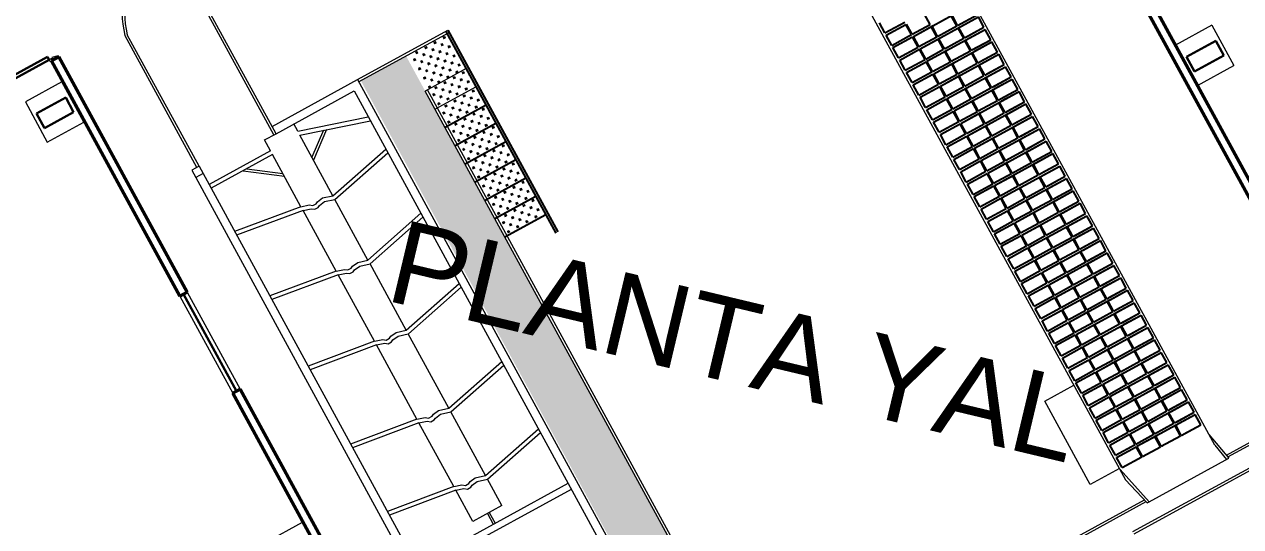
# Model space of a CAD drawing. Header units: inches. Extents: x 725.5 to 800.4, y -655.3 to -591.9.
# Drawn here: x 775.518 to 778.401, y -618.927 to -617.737 of the extents above; entities that cross this region are included whole.
import ezdxf

# ---------------------------------------------------------------- set-up
doc = ezdxf.new("R2010")
doc.units = ezdxf.units.IN
doc.header["$MEASUREMENT"] = 0
doc.linetypes.add('CONTINUA', pattern=[0])
doc.layers.add('0.13', color=109, linetype='Continuous', lineweight=13)
doc.layers.add('ACHUTECH', color=24, linetype='Continuous', lineweight=18)
for name, color, linetype in [('023_MUROS_2', 7, 'Continuous'), ('A_TEXTOLOCAL', 3, 'Continuous'), ('BARRERA', 7, 'Continuous')]:
    doc.layers.add(name, color=color, linetype=linetype)
doc.styles.get("Standard").update_dxf_attribs({"font": 'isocp2.shx'})
pattern_1 = [(28.6407247, (96.386828, -998.459197), (0.0049073852, 0.01671772624), [0.00616, -0.01848]), (118.6407247, (96.391007, -998.460424), (-0.01671772624, 0.0049073852), [0.00616, -0.01848])]

msp = doc.modelspace()

# ---------------------------------------------------------------- hatches: boundary and pattern name
h = msp.add_hatch()
h.set_pattern_fill('CROSS', scale=0.04928, angle=28.6407)
h.set_pattern_definition([(28.6407247, (96.341476, -998.376156), (0.0049073852, 0.01671772624), [0.00616, -0.01848]), (118.6407247, (96.345655, -998.377383), (-0.01671772624, 0.0049073852), [0.00616, -0.01848])])
h.paths.add_polyline_path([(776.4278, -617.8093), (776.4731, -617.8923), (776.5648, -617.8422), (776.5195, -617.7592)])
h = msp.add_hatch()
h.set_pattern_fill('CROSS', scale=0.04928, angle=28.6407)
h.set_pattern_definition([(28.6407247, (96.229025, -998.43757), (0.0049073852, 0.01671772624), [0.00616, -0.01848]), (118.6407247, (96.233205, -998.438797), (-0.01671772624, 0.0049073852), [0.00616, -0.01848])])
h.paths.add_polyline_path([(776.3153, -617.8707), (778.3894, -621.6807), (778.5019, -621.6193), (776.4225, -617.8122)])
h = msp.add_hatch()
h.set_pattern_fill('CROSS', scale=0.04928, angle=28.6407)
h.set_pattern_definition(pattern_1)
h.paths.add_polyline_path([(776.4731, -617.8923), (776.4968, -617.9356), (776.5884, -617.8855), (776.5648, -617.8422)])
h = msp.add_hatch()
h.set_pattern_fill('CROSS', scale=0.04928, angle=28.6407)
h.set_pattern_definition(pattern_1)
h.paths.add_polyline_path([(776.6121, -617.9287), (776.5884, -617.8855), (776.4968, -617.9356), (776.5204, -617.9788)])
h = msp.add_hatch()
h.set_pattern_fill('CROSS', scale=0.04928, angle=28.6407)
h.set_pattern_definition(pattern_1)
h.paths.add_polyline_path([(776.6357, -617.972), (776.6121, -617.9287), (776.5204, -617.9788), (776.544, -618.0221)])
h = msp.add_hatch()
h.set_pattern_fill('CROSS', scale=0.04928, angle=28.6407)
h.set_pattern_definition(pattern_1)
h.paths.add_polyline_path([(776.6593, -618.0152), (776.6357, -617.972), (776.544, -618.0221), (776.5676, -618.0653)])
h = msp.add_hatch()
h.set_pattern_fill('CROSS', scale=0.04928, angle=28.6407)
h.set_pattern_definition(pattern_1)
h.paths.add_polyline_path([(776.5676, -618.0653), (776.5912, -618.1086), (776.6829, -618.0585), (776.6593, -618.0152)])
h = msp.add_hatch()
h.set_pattern_fill('CROSS', scale=0.04928, angle=28.6407)
h.set_pattern_definition(pattern_1)
h.paths.add_polyline_path([(776.5912, -618.1086), (776.6149, -618.1518), (776.7066, -618.1017), (776.6829, -618.0585)])
h = msp.add_hatch()
h.set_pattern_fill('CROSS', scale=0.04928, angle=28.6407)
h.set_pattern_definition(pattern_1)
h.paths.add_polyline_path([(776.7302, -618.145), (776.7066, -618.1017), (776.6149, -618.1518), (776.6385, -618.1951)])
h = msp.add_hatch()
h.set_pattern_fill('CROSS', scale=0.04928, angle=28.6407)
h.set_pattern_definition(pattern_1)
h.paths.add_polyline_path([(776.7302, -618.145), (776.6385, -618.1951), (776.6621, -618.2383), (776.7538, -618.1882)])

# ---------------------------------------------------------------- linework, layer by layer
at = {"color": 7}
for p, q in [((777.6249, -617.7659), (777.7629, -617.6905)), ((777.6646, -617.7375), (777.6515, -617.7135)), ((777.7281, -617.741), (777.7149, -617.7168)), ((777.7298, -617.74), (777.7166, -617.7158)), ((777.7298, -617.74), (777.7761, -617.7147)), ((777.5576, -617.7577), (777.5443, -617.7335)), ((777.5576, -617.7577), (777.6043, -617.7322)), ((777.5604, -617.7629), (777.6071, -617.7374)), ((777.6203, -617.7616), (777.6071, -617.7374)), ((777.6221, -617.7607), (777.6088, -617.7365)), ((777.6221, -617.7607), (777.6646, -617.7375)), ((777.6249, -617.7659), (777.6716, -617.7404)), ((777.641, -617.7953), (777.779, -617.7199)), ((777.6806, -617.7669), (777.6674, -617.7427)), ((777.6824, -617.7659), (777.6691, -617.7417)), ((777.6824, -617.7659), (777.7281, -617.741)), ((777.7442, -617.7704), (777.7312, -617.7467)), ((777.7459, -617.7694), (777.7329, -617.7457)), ((777.7378, -617.7424), (777.779, -617.7199)), ((777.7459, -617.7694), (777.7922, -617.7441)), ((777.7511, -617.7666), (777.7922, -617.7441)), ((777.7922, -617.7441), (777.779, -617.7199)), ((776.5166, -617.754), (776.7774, -618.2315)), ((776.5218, -617.7512), (776.57, -617.8394)), ((777.5736, -617.7872), (777.5604, -617.7629)), ((777.5736, -617.7872), (777.6203, -617.7616)), ((777.5765, -617.7923), (777.6232, -617.7668)), ((777.6364, -617.7911), (777.6232, -617.7668)), ((777.6381, -617.7901), (777.6249, -617.7659)), ((777.6381, -617.7901), (777.6806, -617.7669)), ((777.641, -617.7953), (777.6877, -617.7698)), ((777.657, -617.8247), (777.795, -617.7493)), ((777.6824, -617.7659), (777.6848, -617.7646)), ((777.6967, -617.7963), (777.6836, -617.7723)), ((777.6984, -617.7953), (777.6853, -617.7713)), ((777.6984, -617.7953), (777.7442, -617.7704)), ((777.7602, -617.7998), (777.747, -617.7756)), ((777.7619, -617.7988), (777.7487, -617.7746)), ((777.7539, -617.7718), (777.795, -617.7493)), ((777.7619, -617.7988), (777.8083, -617.7736)), ((777.7671, -617.796), (777.8083, -617.7736)), ((777.8083, -617.7736), (777.795, -617.7493)), ((777.5897, -617.8166), (777.5765, -617.7923)), ((777.5897, -617.8166), (777.6364, -617.7911)), ((777.5925, -617.8218), (777.6392, -617.7962)), ((777.6525, -617.8205), (777.6392, -617.7962)), ((777.6542, -617.8195), (777.641, -617.7953)), ((777.6542, -617.8195), (777.6967, -617.7963)), ((777.657, -617.8247), (777.7037, -617.7992)), ((777.6731, -617.8541), (777.8111, -617.7787)), ((777.6984, -617.7953), (777.7009, -617.794)), ((777.7128, -617.8257), (777.6995, -617.8015)), ((777.7145, -617.8248), (777.7013, -617.8005)), ((777.7145, -617.8248), (777.7602, -617.7998)), ((777.778, -617.8283), (777.765, -617.8045)), ((777.77, -617.8012), (777.8111, -617.7787)), ((777.778, -617.8283), (777.8243, -617.803)), ((777.7832, -617.8254), (777.8243, -617.803)), ((777.8243, -617.803), (777.8111, -617.7787)), ((777.6057, -617.846), (777.5925, -617.8218)), ((777.6057, -617.846), (777.6525, -617.8205)), ((777.6086, -617.8512), (777.6553, -617.8257)), ((777.6685, -617.8499), (777.6553, -617.8257)), ((777.6702, -617.8489), (777.657, -617.8247)), ((777.6702, -617.8489), (777.7128, -617.8257)), ((777.6731, -617.8541), (777.7198, -617.8286)), ((777.6891, -617.8835), (777.8272, -617.8082)), ((777.7145, -617.8248), (777.717, -617.8234)), ((777.7288, -617.8551), (777.7157, -617.8311)), ((777.7306, -617.8542), (777.7175, -617.8302)), ((777.7306, -617.8542), (777.7763, -617.8292)), ((777.7763, -617.8292), (777.7633, -617.8055)), ((777.7941, -617.8577), (777.7808, -617.8334)), ((777.786, -617.8306), (777.8272, -617.8082)), ((777.7941, -617.8577), (777.8404, -617.8324)), ((777.7993, -617.8548), (777.8404, -617.8324)), ((777.8404, -617.8324), (777.8272, -617.8082)), ((776.57, -617.8394), (776.7826, -618.2287)), ((777.6218, -617.8754), (777.6086, -617.8512)), ((777.6218, -617.8754), (777.6685, -617.8499)), ((777.6246, -617.8806), (777.6714, -617.8551)), ((777.6846, -617.8793), (777.6714, -617.8551)), ((777.6863, -617.8783), (777.6731, -617.8541)), ((777.6863, -617.8783), (777.7288, -617.8551)), ((777.6891, -617.8835), (777.7359, -617.858)), ((777.7052, -617.9129), (777.8432, -617.8376)), ((777.7306, -617.8542), (777.733, -617.8528)), ((777.7449, -617.8845), (777.7317, -617.8603)), ((777.7466, -617.8836), (777.7334, -617.8594)), ((777.7466, -617.8836), (777.7923, -617.8586)), ((777.7923, -617.8586), (777.7791, -617.8344)), ((777.8021, -617.86), (777.8432, -617.8376)), ((777.8101, -617.8871), (777.8564, -617.8618)), ((777.8153, -617.8842), (777.8564, -617.8618)), ((777.8564, -617.8618), (777.8432, -617.8376)), ((777.6379, -617.9048), (777.6246, -617.8806)), ((777.6379, -617.9048), (777.6846, -617.8793)), ((777.6407, -617.91), (777.6874, -617.8845)), ((777.7006, -617.9087), (777.6874, -617.8845)), ((777.7024, -617.9077), (777.6891, -617.8835)), ((777.7024, -617.9077), (777.7449, -617.8845)), ((777.7052, -617.9129), (777.7519, -617.8874)), ((777.7213, -617.9423), (777.8593, -617.867)), ((777.7466, -617.8836), (777.7491, -617.8822)), ((777.761, -617.9139), (777.7478, -617.8899)), ((777.7627, -617.913), (777.7496, -617.889)), ((777.7627, -617.913), (777.8084, -617.888)), ((777.8084, -617.888), (777.7954, -617.8643)), ((777.8101, -617.8871), (777.7972, -617.8634)), ((777.8181, -617.8894), (777.8593, -617.867)), ((777.8262, -617.9165), (777.8725, -617.8912)), ((777.8314, -617.9137), (777.8725, -617.8912)), ((777.8725, -617.8912), (777.8593, -617.867)), ((777.6539, -617.9342), (777.6407, -617.91)), ((777.6539, -617.9342), (777.7006, -617.9087)), ((777.6568, -617.9394), (777.7035, -617.9139)), ((777.7167, -617.9381), (777.7035, -617.9139)), ((777.7184, -617.9372), (777.7052, -617.9129)), ((777.7184, -617.9372), (777.761, -617.9139)), ((777.7213, -617.9423), (777.768, -617.9168)), ((777.7373, -617.9718), (777.8753, -617.8964)), ((777.7627, -617.913), (777.7651, -617.9116)), ((777.777, -617.9433), (777.7638, -617.9191)), ((777.7787, -617.9424), (777.7655, -617.9182)), ((777.7787, -617.9424), (777.8245, -617.9174)), ((777.8245, -617.9174), (777.8112, -617.8932)), ((777.8262, -617.9165), (777.813, -617.8923)), ((777.8342, -617.9188), (777.8753, -617.8964)), ((777.8886, -617.9206), (777.8753, -617.8964)), ((776.6121, -617.9287), (776.5152, -617.9817)), ((777.67, -617.9636), (777.6568, -617.9394)), ((777.67, -617.9636), (777.7167, -617.9381)), ((777.6728, -617.9688), (777.7195, -617.9433)), ((777.7328, -617.9675), (777.7195, -617.9433)), ((777.7345, -617.9666), (777.7213, -617.9423)), ((777.7345, -617.9666), (777.777, -617.9433)), ((777.7373, -617.9718), (777.784, -617.9462)), ((777.7534, -618.0012), (777.8914, -617.9258)), ((777.7787, -617.9424), (777.7812, -617.9411)), ((777.7931, -617.9728), (777.78, -617.9488)), ((777.7948, -617.9718), (777.7817, -617.9478)), ((777.7948, -617.9718), (777.8405, -617.9468)), ((777.8405, -617.9468), (777.8276, -617.9231)), ((777.8423, -617.9459), (777.8293, -617.9222)), ((777.8423, -617.9459), (777.8886, -617.9206)), ((777.8474, -617.9431), (777.8886, -617.9206)), ((777.8503, -617.9483), (777.8914, -617.9258)), ((777.9046, -617.95), (777.8914, -617.9258)), ((776.6357, -617.972), (776.5388, -618.0249)), ((777.6861, -617.993), (777.6728, -617.9688)), ((777.6861, -617.993), (777.7328, -617.9675)), ((777.6889, -617.9982), (777.7356, -617.9727)), ((777.7488, -617.9969), (777.7356, -617.9727)), ((777.7506, -617.996), (777.7373, -617.9718)), ((777.7506, -617.996), (777.7931, -617.9728)), ((777.7534, -618.0012), (777.8001, -617.9757)), ((777.7695, -618.0306), (777.9075, -617.9552)), ((777.7948, -617.9718), (777.7973, -617.9705)), ((777.8109, -618.0012), (777.7976, -617.977)), ((777.8109, -618.0012), (777.8566, -617.9763)), ((777.8566, -617.9763), (777.8434, -617.952)), ((777.8583, -617.9753), (777.8451, -617.9511)), ((777.8583, -617.9753), (777.9046, -617.95)), ((777.8635, -617.9725), (777.9046, -617.95)), ((777.8663, -617.9777), (777.9075, -617.9552)), ((777.9207, -617.9794), (777.9075, -617.9552)), ((777.7021, -618.0224), (777.6889, -617.9982)), ((777.7021, -618.0224), (777.7488, -617.9969)), ((777.705, -618.0276), (777.7517, -618.0021)), ((777.7649, -618.0263), (777.7517, -618.0021)), ((777.7666, -618.0254), (777.7534, -618.0012)), ((777.7666, -618.0254), (777.8091, -618.0022)), ((777.7695, -618.0306), (777.8162, -618.0051)), ((777.7855, -618.06), (777.9235, -617.9846)), ((777.8091, -618.0022), (777.7959, -617.9779)), ((777.8109, -618.0012), (777.8133, -617.9999)), ((777.8269, -618.0306), (777.8726, -618.0057)), ((777.8726, -618.0057), (777.8597, -617.9819)), ((777.8744, -618.0047), (777.8614, -617.981)), ((777.8744, -618.0047), (777.9207, -617.9794)), ((777.8796, -618.0019), (777.9207, -617.9794)), ((777.8824, -618.0071), (777.9235, -617.9846)), ((777.9368, -618.0088), (777.9235, -617.9846)), ((776.6593, -618.0152), (776.5624, -618.0682)), ((777.7182, -618.0518), (777.705, -618.0276)), ((777.7182, -618.0518), (777.7649, -618.0263)), ((777.721, -618.057), (777.7677, -618.0315)), ((777.781, -618.0557), (777.7677, -618.0315)), ((777.7827, -618.0548), (777.7695, -618.0306)), ((777.7827, -618.0548), (777.8252, -618.0316)), ((777.7855, -618.06), (777.8322, -618.0345)), ((777.8016, -618.0894), (777.9396, -618.014)), ((777.8252, -618.0316), (777.8121, -618.0076)), ((777.8269, -618.0306), (777.8138, -618.0066)), ((777.8269, -618.0306), (777.8294, -618.0293)), ((777.843, -618.06), (777.8887, -618.0351)), ((777.8887, -618.0351), (777.8755, -618.0109)), ((777.8904, -618.0341), (777.8772, -618.0099)), ((777.8904, -618.0341), (777.9368, -618.0088)), ((777.8956, -618.0313), (777.9368, -618.0088)), ((777.8985, -618.0365), (777.9396, -618.014)), ((777.9528, -618.0382), (777.9396, -618.014)), ((776.6829, -618.0585), (776.586, -618.1114)), ((777.7342, -618.0813), (777.721, -618.057)), ((777.7342, -618.0813), (777.781, -618.0557)), ((777.7371, -618.0864), (777.7838, -618.0609)), ((777.797, -618.0852), (777.7838, -618.0609)), ((777.7987, -618.0842), (777.7855, -618.06)), ((777.7987, -618.0842), (777.8413, -618.061)), ((777.8016, -618.0894), (777.8483, -618.0639)), ((777.8176, -618.1188), (777.9557, -618.0434)), ((777.8413, -618.061), (777.828, -618.0368)), ((777.843, -618.06), (777.8298, -618.0358)), ((777.843, -618.06), (777.8455, -618.0587)), ((777.9048, -618.0645), (777.8918, -618.0408)), ((777.9065, -618.0635), (777.8935, -618.0398)), ((777.9065, -618.0635), (777.9528, -618.0382)), ((777.9117, -618.0607), (777.9528, -618.0382)), ((777.9145, -618.0659), (777.9557, -618.0434)), ((777.9689, -618.0677), (777.9557, -618.0434)), ((777.7503, -618.1107), (777.7371, -618.0864)), ((777.7503, -618.1107), (777.797, -618.0852)), ((777.7531, -618.1159), (777.7998, -618.0903)), ((777.8131, -618.1146), (777.7998, -618.0903)), ((777.8148, -618.1136), (777.8016, -618.0894)), ((777.8148, -618.1136), (777.8573, -618.0904)), ((777.8337, -618.1482), (777.9717, -618.0728)), ((777.8573, -618.0904), (777.8442, -618.0664)), ((777.8591, -618.0895), (777.846, -618.0655)), ((777.8591, -618.0895), (777.9048, -618.0645)), ((777.8591, -618.0895), (777.8615, -618.0881)), ((777.9208, -618.0939), (777.9076, -618.0697)), ((777.9226, -618.093), (777.9093, -618.0687)), ((777.9226, -618.093), (777.9689, -618.0677)), ((777.9277, -618.0901), (777.9689, -618.0677)), ((777.9306, -618.0953), (777.9717, -618.0728)), ((777.9849, -618.0971), (777.9717, -618.0728)), ((776.7066, -618.1017), (776.6097, -618.1547)), ((777.7664, -618.1401), (777.7531, -618.1159)), ((777.7664, -618.1401), (777.8131, -618.1146)), ((777.7692, -618.1453), (777.8159, -618.1198)), ((777.8291, -618.144), (777.8159, -618.1198)), ((777.8176, -618.1188), (777.8643, -618.0933)), ((777.8309, -618.143), (777.8176, -618.1188)), ((777.8309, -618.143), (777.8734, -618.1198)), ((777.8498, -618.1776), (777.9878, -618.1023)), ((777.8734, -618.1198), (777.8602, -618.0956)), ((777.8751, -618.1189), (777.8619, -618.0946)), ((777.8751, -618.1189), (777.9208, -618.0939)), ((777.8751, -618.1189), (777.8776, -618.1175)), ((777.9369, -618.1233), (777.9239, -618.0996)), ((777.9386, -618.1224), (777.9257, -618.0986)), ((777.9386, -618.1224), (777.9849, -618.0971)), ((777.9438, -618.1195), (777.9849, -618.0971)), ((777.9466, -618.1247), (777.9878, -618.1023)), ((778.001, -618.1265), (777.9878, -618.1023)), ((776.7302, -618.145), (776.6333, -618.1979)), ((777.7824, -618.1695), (777.7692, -618.1453)), ((777.7824, -618.1695), (777.8291, -618.144)), ((777.7853, -618.1747), (777.832, -618.1492)), ((777.8452, -618.1734), (777.832, -618.1492)), ((777.8337, -618.1482), (777.8804, -618.1227)), ((777.8469, -618.1724), (777.8337, -618.1482)), ((777.8469, -618.1724), (777.8895, -618.1492)), ((777.8658, -618.207), (778.0038, -618.1317)), ((777.8895, -618.1492), (777.8763, -618.1252)), ((777.8912, -618.1483), (777.8781, -618.1243)), ((777.8912, -618.1483), (777.9369, -618.1233)), ((777.8912, -618.1483), (777.8936, -618.1469)), ((777.953, -618.1527), (777.9397, -618.1285)), ((777.9547, -618.1518), (777.9415, -618.1276)), ((777.9547, -618.1518), (778.001, -618.1265)), ((777.9599, -618.1489), (778.001, -618.1265)), ((777.9627, -618.1541), (778.0038, -618.1317)), ((778.0171, -618.1559), (778.0038, -618.1317)), ((777.7985, -618.1989), (777.7853, -618.1747)), ((777.7985, -618.1989), (777.8452, -618.1734)), ((777.8013, -618.2041), (777.848, -618.1786)), ((777.8613, -618.2028), (777.848, -618.1786)), ((777.8498, -618.1776), (777.8965, -618.1521)), ((777.863, -618.2019), (777.8498, -618.1776)), ((777.863, -618.2019), (777.9055, -618.1786)), ((777.8819, -618.2365), (778.0199, -618.1611)), ((777.9055, -618.1786), (777.8923, -618.1544)), ((777.9072, -618.1777), (777.894, -618.1535)), ((777.9072, -618.1777), (777.953, -618.1527)), ((777.9072, -618.1777), (777.9097, -618.1763)), ((777.969, -618.1821), (777.9561, -618.1584)), ((777.9708, -618.1812), (777.9578, -618.1575)), ((777.9708, -618.1812), (778.0171, -618.1559)), ((777.9759, -618.1784), (778.0171, -618.1559)), ((777.9788, -618.1835), (778.0199, -618.1611)), ((778.0331, -618.1853), (778.0199, -618.1611)), ((776.7538, -618.1882), (776.6569, -618.2412)), ((777.8146, -618.2283), (777.8013, -618.2041)), ((777.8146, -618.2283), (777.8613, -618.2028)), ((777.8174, -618.2335), (777.8641, -618.208)), ((777.8773, -618.2322), (777.8641, -618.208)), ((777.8658, -618.207), (777.9125, -618.1815)), ((777.8791, -618.2313), (777.8658, -618.207)), ((777.8791, -618.2313), (777.9216, -618.208)), ((777.898, -618.2659), (778.036, -618.1905)), ((777.9216, -618.208), (777.9085, -618.184)), ((777.9233, -618.2071), (777.9102, -618.1831)), ((777.9233, -618.2071), (777.969, -618.1821)), ((777.9233, -618.2071), (777.9258, -618.2058)), ((777.9851, -618.2115), (777.9719, -618.1873)), ((777.9868, -618.2106), (777.9736, -618.1864)), ((777.9868, -618.2106), (778.0331, -618.1853)), ((777.992, -618.2078), (778.0331, -618.1853)), ((777.9948, -618.213), (778.036, -618.1905)), ((778.0492, -618.2147), (778.036, -618.1905)), ((777.8306, -618.2577), (777.8174, -618.2335)), ((777.8306, -618.2577), (777.8773, -618.2322)), ((777.8819, -618.2365), (777.9286, -618.2109)), ((777.8951, -618.2607), (777.8819, -618.2365)), ((777.914, -618.2953), (778.052, -618.2199)), ((777.9376, -618.2374), (777.9244, -618.2132)), ((777.9394, -618.2365), (777.9261, -618.2123)), ((777.9394, -618.2365), (777.9851, -618.2115)), ((777.9394, -618.2365), (777.9418, -618.2352)), ((778.0011, -618.2409), (777.9882, -618.2172)), ((778.0029, -618.24), (777.9899, -618.2163)), ((778.0029, -618.24), (778.0492, -618.2147)), ((778.0081, -618.2372), (778.0492, -618.2147)), ((778.0109, -618.2424), (778.052, -618.2199)), ((778.0653, -618.2441), (778.052, -618.2199)), ((777.8334, -618.2629), (777.8802, -618.2374)), ((777.8467, -618.2871), (777.8334, -618.2629)), ((777.8467, -618.2871), (777.8934, -618.2616)), ((777.8934, -618.2616), (777.8802, -618.2374)), ((777.8951, -618.2607), (777.9376, -618.2374)), ((777.898, -618.2659), (777.9447, -618.2404)), ((777.9112, -618.2901), (777.898, -618.2659)), ((777.9301, -618.3247), (778.0681, -618.2493)), ((777.9537, -618.2669), (777.9406, -618.2429)), ((777.9554, -618.2659), (777.9423, -618.2419)), ((777.9554, -618.2659), (778.0011, -618.2409)), ((777.9554, -618.2659), (777.9579, -618.2646)), ((778.0172, -618.2704), (778.004, -618.2461)), ((778.0189, -618.2694), (778.0057, -618.2452)), ((778.0189, -618.2694), (778.0653, -618.2441)), ((778.0241, -618.2666), (778.0653, -618.2441)), ((778.027, -618.2718), (778.0681, -618.2493)), ((778.0813, -618.2735), (778.0681, -618.2493)), ((777.8495, -618.2923), (777.8962, -618.2668)), ((777.8627, -618.3165), (777.8495, -618.2923)), ((777.8627, -618.3165), (777.9094, -618.291)), ((777.9094, -618.291), (777.8962, -618.2668)), ((777.9112, -618.2901), (777.9537, -618.2669)), ((777.914, -618.2953), (777.9607, -618.2698)), ((777.9461, -618.3541), (778.0842, -618.2787)), ((777.9698, -618.2963), (777.9565, -618.272)), ((777.9715, -618.2953), (777.9583, -618.2711)), ((777.9715, -618.2953), (778.0172, -618.2704)), ((777.9715, -618.2953), (777.9739, -618.294)), ((778.0333, -618.2998), (778.0203, -618.276)), ((778.035, -618.2988), (778.022, -618.2751)), ((778.035, -618.2988), (778.0813, -618.2735)), ((778.0402, -618.296), (778.0813, -618.2735)), ((778.043, -618.3012), (778.0842, -618.2787)), ((778.0974, -618.3029), (778.0842, -618.2787)), ((777.8656, -618.3217), (777.9123, -618.2962)), ((777.8788, -618.3459), (777.8656, -618.3217)), ((777.8788, -618.3459), (777.9255, -618.3204)), ((777.9255, -618.3204), (777.9123, -618.2962)), ((777.9272, -618.3195), (777.914, -618.2953)), ((777.9272, -618.3195), (777.9698, -618.2963)), ((777.9301, -618.3247), (777.9768, -618.2992)), ((777.9622, -618.3835), (778.1002, -618.3081)), ((777.9858, -618.3257), (777.9727, -618.3017)), ((777.9876, -618.3247), (777.9744, -618.3007)), ((777.9876, -618.3247), (778.0333, -618.2998)), ((777.9876, -618.3247), (777.99, -618.3234)), ((778.0493, -618.3292), (778.0361, -618.305)), ((778.0511, -618.3282), (778.0378, -618.304)), ((778.0511, -618.3282), (778.0974, -618.3029)), ((778.0562, -618.3254), (778.0974, -618.3029)), ((778.0591, -618.3306), (778.1002, -618.3081)), ((778.1134, -618.3323), (778.1002, -618.3081)), ((777.8816, -618.3511), (777.9283, -618.3256)), ((777.8949, -618.3754), (777.8816, -618.3511)), ((777.8949, -618.3754), (777.9416, -618.3498)), ((777.9416, -618.3498), (777.9283, -618.3256)), ((777.9433, -618.3489), (777.9301, -618.3247)), ((777.9433, -618.3489), (777.9858, -618.3257)), ((777.9461, -618.3541), (777.9928, -618.3286)), ((777.9783, -618.4129), (778.1163, -618.3375)), ((778.0019, -618.3551), (777.9887, -618.3309)), ((778.0036, -618.3541), (777.9904, -618.3299)), ((778.0036, -618.3541), (778.0493, -618.3292)), ((778.0654, -618.3586), (778.0524, -618.3349)), ((778.0671, -618.3576), (778.0542, -618.3339)), ((778.0671, -618.3576), (778.1134, -618.3323)), ((778.0723, -618.3548), (778.1134, -618.3323)), ((778.0751, -618.36), (778.1163, -618.3375)), ((778.1295, -618.3618), (778.1163, -618.3375)), ((777.8977, -618.3805), (777.9444, -618.355)), ((777.9109, -618.4048), (777.8977, -618.3805)), ((777.9109, -618.4048), (777.9576, -618.3793)), ((777.9576, -618.3793), (777.9444, -618.355)), ((777.9594, -618.3783), (777.9461, -618.3541)), ((777.9594, -618.3783), (778.0019, -618.3551)), ((777.9622, -618.3835), (778.0089, -618.358)), ((777.9943, -618.4423), (778.1323, -618.3669)), ((778.0036, -618.3541), (778.0061, -618.3528)), ((778.018, -618.3845), (778.0048, -618.3605)), ((778.0197, -618.3836), (778.0066, -618.3596)), ((778.0197, -618.3836), (778.0654, -618.3586)), ((778.0815, -618.388), (778.0682, -618.3638)), ((778.0832, -618.3871), (778.07, -618.3628)), ((778.0832, -618.3871), (778.1295, -618.3618)), ((778.0884, -618.3842), (778.1295, -618.3618)), ((778.0912, -618.3894), (778.1323, -618.3669)), ((778.1456, -618.3912), (778.1323, -618.3669)), ((777.9138, -618.41), (777.9605, -618.3844)), ((777.927, -618.4342), (777.9138, -618.41)), ((777.927, -618.4342), (777.9737, -618.4087)), ((777.9737, -618.4087), (777.9605, -618.3844)), ((777.9754, -618.4077), (777.9622, -618.3835)), ((777.9754, -618.4077), (778.018, -618.3845)), ((777.9783, -618.4129), (778.025, -618.3874)), ((778.0104, -618.4717), (778.1484, -618.3964)), ((778.0197, -618.3836), (778.0221, -618.3822)), ((778.034, -618.4139), (778.0208, -618.3897)), ((778.0357, -618.413), (778.0225, -618.3887)), ((778.0357, -618.413), (778.0815, -618.388)), ((778.0975, -618.4174), (778.0846, -618.3937)), ((778.0992, -618.4165), (778.0863, -618.3927)), ((778.0992, -618.4165), (778.1456, -618.3912)), ((778.1044, -618.4136), (778.1456, -618.3912)), ((778.1073, -618.4188), (778.1484, -618.3964)), ((778.1616, -618.4206), (778.1484, -618.3964)), ((777.9298, -618.4394), (777.9765, -618.4139)), ((777.943, -618.4636), (777.9898, -618.4381)), ((777.9898, -618.4381), (777.9765, -618.4139)), ((777.9915, -618.4371), (777.9783, -618.4129)), ((777.9915, -618.4371), (778.034, -618.4139)), ((777.9943, -618.4423), (778.041, -618.4168)), ((778.0264, -618.5011), (778.1645, -618.4258)), ((778.0357, -618.413), (778.0382, -618.4116)), ((778.0501, -618.4433), (778.037, -618.4193)), ((778.0518, -618.4424), (778.0387, -618.4184)), ((778.0518, -618.4424), (778.0975, -618.4174)), ((778.1136, -618.4468), (778.1004, -618.4226)), ((778.1153, -618.4459), (778.1021, -618.4217)), ((778.1153, -618.4459), (778.1616, -618.4206)), ((778.1205, -618.443), (778.1616, -618.4206)), ((778.1233, -618.4482), (778.1645, -618.4258)), ((778.1777, -618.45), (778.1645, -618.4258)), ((777.943, -618.4636), (777.9298, -618.4394)), ((777.9459, -618.4688), (777.9926, -618.4433)), ((777.9591, -618.493), (778.0058, -618.4675)), ((778.0058, -618.4675), (777.9926, -618.4433)), ((778.0076, -618.4665), (777.9943, -618.4423)), ((778.0076, -618.4665), (778.0501, -618.4433)), ((778.0104, -618.4717), (778.0571, -618.4462)), ((778.0425, -618.5306), (778.1805, -618.4552)), ((778.0518, -618.4424), (778.0543, -618.441)), ((778.0661, -618.4727), (778.0529, -618.4485)), ((778.0679, -618.4718), (778.0546, -618.4476)), ((778.0679, -618.4718), (778.1136, -618.4468)), ((778.1296, -618.4762), (778.1167, -618.4525)), ((778.1314, -618.4753), (778.1184, -618.4516)), ((778.1314, -618.4753), (778.1777, -618.45)), ((778.1366, -618.4725), (778.1777, -618.45)), ((778.1394, -618.4776), (778.1805, -618.4552)), ((778.1938, -618.4794), (778.1805, -618.4552)), ((777.9591, -618.493), (777.9459, -618.4688)), ((777.9619, -618.4982), (778.0087, -618.4727)), ((778.0219, -618.4969), (778.0087, -618.4727)), ((778.0236, -618.496), (778.0104, -618.4717)), ((778.0236, -618.496), (778.0661, -618.4727)), ((778.0264, -618.5011), (778.0732, -618.4756)), ((778.0586, -618.56), (778.1966, -618.4846)), ((778.0679, -618.4718), (778.0703, -618.4704)), ((778.0822, -618.5021), (778.0691, -618.4781)), ((778.0839, -618.5012), (778.0708, -618.4772)), ((778.0839, -618.5012), (778.1296, -618.4762)), ((778.1457, -618.5056), (778.1325, -618.4814)), ((778.1474, -618.5047), (778.1342, -618.4805)), ((778.1474, -618.5047), (778.1938, -618.4794)), ((778.1526, -618.5019), (778.1938, -618.4794)), ((778.1555, -618.5071), (778.1966, -618.4846)), ((778.2098, -618.5088), (778.1966, -618.4846)), ((777.9752, -618.5224), (777.9619, -618.4982)), ((777.9752, -618.5224), (778.0219, -618.4969)), ((777.978, -618.5276), (778.0247, -618.5021)), ((778.0379, -618.5263), (778.0247, -618.5021)), ((778.0397, -618.5254), (778.0264, -618.5011)), ((778.0397, -618.5254), (778.0822, -618.5021)), ((778.0425, -618.5306), (778.0892, -618.505)), ((778.0746, -618.5894), (778.2126, -618.514)), ((778.0839, -618.5012), (778.0864, -618.4999)), ((778.0983, -618.5315), (778.085, -618.5073)), ((778.1, -618.5306), (778.0868, -618.5064)), ((778.1, -618.5306), (778.1457, -618.5056)), ((778.1618, -618.535), (778.1488, -618.5113)), ((778.1635, -618.5341), (778.1505, -618.5104)), ((778.1635, -618.5341), (778.2098, -618.5088)), ((778.1687, -618.5313), (778.2098, -618.5088)), ((778.1715, -618.5365), (778.2126, -618.514)), ((778.2259, -618.5382), (778.2126, -618.514)), ((777.9912, -618.5518), (777.978, -618.5276)), ((777.9912, -618.5518), (778.0379, -618.5263)), ((777.9941, -618.557), (778.0408, -618.5315)), ((778.054, -618.5557), (778.0408, -618.5315)), ((778.0557, -618.5548), (778.0425, -618.5306)), ((778.0557, -618.5548), (778.0983, -618.5315)), ((778.0586, -618.56), (778.1053, -618.5345)), ((778.0907, -618.6188), (778.2287, -618.5434)), ((778.1, -618.5306), (778.1024, -618.5293)), ((778.1143, -618.561), (778.1012, -618.537)), ((778.1161, -618.56), (778.1029, -618.536)), ((778.1161, -618.56), (778.1618, -618.535)), ((778.1778, -618.5645), (778.1646, -618.5402)), ((778.1796, -618.5635), (778.1663, -618.5393)), ((778.1796, -618.5635), (778.2259, -618.5382)), ((778.1847, -618.5607), (778.2259, -618.5382)), ((778.1876, -618.5659), (778.2287, -618.5434)), ((778.2419, -618.5676), (778.2287, -618.5434)), ((778.0073, -618.5812), (777.9941, -618.557)), ((778.0073, -618.5812), (778.054, -618.5557)), ((778.0101, -618.5864), (778.0568, -618.5609)), ((778.0701, -618.5851), (778.0568, -618.5609)), ((778.0718, -618.5842), (778.0586, -618.56)), ((778.0718, -618.5842), (778.1143, -618.561)), ((778.0746, -618.5894), (778.1213, -618.5639)), ((778.1068, -618.6482), (778.2448, -618.5728)), ((778.1161, -618.56), (778.1185, -618.5587)), ((778.1304, -618.5904), (778.1172, -618.5661)), ((778.1321, -618.5894), (778.1189, -618.5652)), ((778.1321, -618.5894), (778.1778, -618.5645)), ((778.1939, -618.5939), (778.1807, -618.5696)), ((778.1956, -618.5929), (778.1824, -618.5687)), ((778.1956, -618.5929), (778.2419, -618.5676)), ((778.2008, -618.5901), (778.2419, -618.5676)), ((778.2036, -618.5953), (778.2448, -618.5728)), ((778.258, -618.597), (778.2448, -618.5728)), ((778.0234, -618.6106), (778.0101, -618.5864)), ((778.0234, -618.6106), (778.0701, -618.5851)), ((778.0262, -618.6158), (778.0729, -618.5903)), ((778.0861, -618.6145), (778.0729, -618.5903)), ((778.0879, -618.6136), (778.0746, -618.5894)), ((778.0879, -618.6136), (778.1304, -618.5904)), ((778.1228, -618.6776), (778.2608, -618.6022)), ((778.1321, -618.5894), (778.1346, -618.5881)), ((778.1464, -618.6198), (778.1332, -618.5956)), ((778.1482, -618.6188), (778.1349, -618.5946)), ((778.1482, -618.6188), (778.1939, -618.5939)), ((778.21, -618.6233), (778.197, -618.5996)), ((778.2117, -618.6223), (778.1987, -618.5986)), ((778.2117, -618.6223), (778.258, -618.597)), ((778.2169, -618.6195), (778.258, -618.597)), ((778.2197, -618.6247), (778.2608, -618.6022)), ((778.2741, -618.6264), (778.2608, -618.6022)), ((778.0394, -618.64), (778.0262, -618.6158)), ((778.0394, -618.64), (778.0861, -618.6145)), ((778.0423, -618.6452), (778.089, -618.6197)), ((778.1022, -618.6439), (778.089, -618.6197)), ((778.1039, -618.643), (778.0907, -618.6188)), ((778.1039, -618.643), (778.1464, -618.6198)), ((778.1068, -618.6482), (778.1535, -618.6227)), ((778.1389, -618.707), (778.2769, -618.6316)), ((778.1482, -618.6188), (778.1506, -618.6175)), ((778.1625, -618.6492), (778.1494, -618.6252)), ((778.1642, -618.6482), (778.1511, -618.6242)), ((778.1642, -618.6482), (778.21, -618.6233)), ((778.226, -618.6527), (778.2128, -618.6285)), ((778.2277, -618.6517), (778.2145, -618.6275)), ((778.2277, -618.6517), (778.2741, -618.6264)), ((778.2329, -618.6489), (778.2741, -618.6264)), ((778.2358, -618.6541), (778.2769, -618.6316)), ((778.2901, -618.6559), (778.2769, -618.6316)), ((778.0555, -618.6695), (778.0423, -618.6452)), ((778.0555, -618.6695), (778.1022, -618.6439)), ((778.0583, -618.6746), (778.105, -618.6491)), ((778.1183, -618.6734), (778.105, -618.6491)), ((778.12, -618.6724), (778.1068, -618.6482)), ((778.12, -618.6724), (778.1625, -618.6492)), ((778.1228, -618.6776), (778.1695, -618.6521)), ((778.1549, -618.7364), (778.293, -618.661)), ((778.1642, -618.6482), (778.1667, -618.6469)), ((778.1786, -618.6786), (778.1653, -618.6544)), ((778.1803, -618.6777), (778.1671, -618.6534)), ((778.1803, -618.6777), (778.226, -618.6527)), ((778.2421, -618.6821), (778.2288, -618.6579)), ((778.2438, -618.6812), (778.2306, -618.6569)), ((778.2438, -618.6812), (778.2901, -618.6559)), ((778.249, -618.6783), (778.2901, -618.6559)), ((778.2518, -618.6835), (778.293, -618.661)), ((778.3062, -618.6853), (778.293, -618.661)), ((778.0715, -618.6989), (778.0583, -618.6746)), ((778.0715, -618.6989), (778.1183, -618.6734)), ((778.0744, -618.7041), (778.1211, -618.6785)), ((778.1343, -618.7028), (778.1211, -618.6785)), ((778.136, -618.7018), (778.1228, -618.6776)), ((778.136, -618.7018), (778.1786, -618.6786)), ((778.1803, -618.6777), (778.1828, -618.6763)), ((778.1946, -618.708), (778.1814, -618.6838)), ((778.1964, -618.7071), (778.1831, -618.6828)), ((778.1964, -618.7071), (778.2421, -618.6821)), ((778.2581, -618.7115), (778.2452, -618.6878)), ((778.2599, -618.7106), (778.2469, -618.6868)), ((778.2599, -618.7106), (778.3062, -618.6853)), ((778.2651, -618.7077), (778.3062, -618.6853)), ((778.0876, -618.7283), (778.0744, -618.7041)), ((778.0876, -618.7283), (778.1343, -618.7028)), ((778.0904, -618.7335), (778.1372, -618.708)), ((778.1504, -618.7322), (778.1372, -618.708)), ((778.1521, -618.7312), (778.1389, -618.707)), ((778.1521, -618.7312), (778.1946, -618.708)), ((778.1549, -618.7364), (778.2017, -618.7109)), ((778.1964, -618.7071), (778.1988, -618.7057)), ((778.2107, -618.7374), (778.1976, -618.7134)), ((778.2124, -618.7365), (778.1993, -618.7125)), ((778.2124, -618.7365), (778.2581, -618.7115)), ((778.1037, -618.7577), (778.0904, -618.7335)), ((778.1037, -618.7577), (778.1504, -618.7322)), ((778.1065, -618.7629), (778.1532, -618.7374)), ((778.1664, -618.7616), (778.1532, -618.7374)), ((778.1682, -618.7606), (778.1549, -618.7364)), ((778.1682, -618.7606), (778.2107, -618.7374)), ((778.2124, -618.7365), (778.2149, -618.7351)), ((778.1197, -618.7871), (778.1065, -618.7629)), ((778.1197, -618.7871), (778.1664, -618.7616))]:
    msp.add_line(p, q, dxfattribs=at)
at = {"layer": '0.13', "color": 7}
for p, q in [((775.8864, -618.3808), (776.0121, -618.6109)), ((775.9037, -618.3713), (776.0294, -618.6014))]:
    msp.add_line(p, q, dxfattribs=at)
at = {"layer": '023_MUROS_2', "color": 7, "lineweight": 50}
for p, q in [((778.0196, -617.4134), (778.5053, -618.3026)), ((778.0369, -617.404), (778.5226, -618.2932)), ((775.5822, -617.8237), (775.5995, -617.8143)), ((775.5822, -617.8237), (775.8864, -618.3808)), ((775.5995, -617.8143), (775.9037, -618.3713)), ((775.9037, -618.3713), (775.8864, -618.3808)), ((776.0294, -618.6014), (776.0121, -618.6109)), ((776.0121, -618.6109), (776.4939, -619.4932)), ((776.0294, -618.6014), (776.5112, -619.4837))]:
    msp.add_line(p, q, dxfattribs=at)
at = {"layer": 'A_TEXTOLOCAL', "color": 7, "lineweight": 30}
for p, q in [((778.3415, -617.7766), (778.2723, -617.8144)), ((778.3415, -617.7766), (778.2723, -617.8144)), ((778.3604, -617.8112), (778.3415, -617.7766)), ((778.2723, -617.8144), (778.2912, -617.849)), ((778.2912, -617.849), (778.3604, -617.8112)), ((775.6158, -617.9109), (775.5466, -617.9487)), ((775.6347, -617.9455), (775.6158, -617.9109)), ((775.5466, -617.9487), (775.5655, -617.9833)), ((775.5655, -617.9833), (775.6347, -617.9455)), ((775.8951, -618.3761), (776.0207, -618.6062))]:
    msp.add_line(p, q, dxfattribs=at)
msp.add_lwpolyline([(775.5726, -617.8144), (775.5764, -617.8213), (775.4163, -617.9087), (775.4126, -617.9018)], close=True, dxfattribs=at)
at = {"layer": 'ACHUTECH', "color": 7, "linetype": 'CONTINUA', "lineweight": 13, "ltscale": 500}
for p, q in [((778.3391, -618.7338), (777.6554, -617.4819)), ((777.4582, -617.5897), (778.128, -618.816)), ((776.1092, -617.999), (775.9296, -617.6703)), ((776.1143, -617.9962), (775.9348, -617.6675)), ((778.3325, -617.7395), (778.246, -617.7868)), ((778.3325, -617.7395), (778.3845, -617.8347)), ((775.9267, -618.0762), (775.7566, -617.7648)), ((775.9319, -618.0734), (775.7618, -617.762)), ((776.3073, -617.8683), (776.5218, -617.7512)), ((776.3101, -617.8735), (776.5247, -617.7564)), ((778.246, -617.7868), (778.298, -617.8819)), ((776.5648, -617.8422), (776.4679, -617.8952)), ((778.298, -617.8819), (778.3845, -617.8347)), ((775.6068, -617.8738), (775.5203, -617.921)), ((775.6588, -617.9689), (775.6068, -617.8738)), ((776.1049, -617.9789), (776.3073, -617.8683)), ((776.3073, -617.8683), (777.7554, -620.5198)), ((776.5884, -617.8855), (776.4916, -617.9384)), ((776.1143, -617.9962), (776.2995, -617.8951)), ((776.2995, -617.8951), (777.7381, -620.5293)), ((777.8678, -620.4584), (776.4679, -617.8952)), ((777.873, -620.4556), (776.4731, -617.8923)), ((775.5203, -617.921), (775.5723, -618.0162)), ((775.5723, -618.0162), (775.6588, -617.9689)), ((776.1657, -617.9903), (776.1564, -617.9732)), ((776.1657, -617.9903), (776.3331, -617.9566)), ((776.1707, -617.9994), (776.338, -617.9657)), ((776.0872, -618.011), (776.1143, -617.9962)), ((776.2491, -618.143), (776.1707, -617.9994)), ((776.227, -617.9881), (776.1994, -618.052)), ((776.2341, -617.9866), (776.203, -618.0586)), ((776.1015, -618.0372), (776.0872, -618.011)), ((776.2491, -618.143), (776.3745, -618.0325)), ((776.1015, -618.0372), (775.9556, -618.1168)), ((776.1062, -618.0458), (775.9604, -618.1255)), ((776.1735, -618.1692), (776.1062, -618.0458)), ((776.2539, -618.1519), (776.3793, -618.0413)), ((775.9319, -618.0734), (775.9146, -618.0828)), ((775.9146, -618.0828), (777.3627, -620.7343)), ((775.9413, -618.0907), (775.924, -618.1001)), ((775.9319, -618.0734), (777.38, -620.7249)), ((776.0363, -618.084), (776.1341, -618.097)), ((776.0451, -618.0792), (776.1306, -618.0906)), ((776.2123, -618.1574), (776.2247, -618.1485)), ((776.2247, -618.1485), (776.2491, -618.143)), ((776.1735, -618.1692), (776.0163, -618.2278)), ((776.1783, -618.1779), (776.021, -618.2366)), ((776.1735, -618.1692), (776.1931, -618.1651)), ((776.1783, -618.1779), (776.1979, -618.1739)), ((776.2568, -618.3215), (776.1783, -618.1779)), ((776.1931, -618.1651), (776.2012, -618.1664)), ((776.1979, -618.1739), (776.206, -618.1751)), ((776.2012, -618.1664), (776.2092, -618.162)), ((776.206, -618.1751), (776.214, -618.1708)), ((776.2092, -618.162), (776.2123, -618.1574)), ((776.214, -618.1708), (776.2171, -618.1661)), ((776.2171, -618.1661), (776.2294, -618.1572)), ((776.2294, -618.1572), (776.2539, -618.1517)), ((776.3323, -618.2954), (776.2539, -618.1517)), ((776.3323, -618.2954), (776.4577, -618.1848)), ((776.3372, -618.3043), (776.4625, -618.1937)), ((776.2568, -618.3215), (776.0995, -618.3802)), ((776.2568, -618.3215), (776.2763, -618.3175)), ((776.2763, -618.3175), (776.2844, -618.3188)), ((776.2844, -618.3188), (776.2924, -618.3144)), ((776.2892, -618.3275), (776.2972, -618.3231)), ((776.2924, -618.3144), (776.2956, -618.3098)), ((776.2956, -618.3098), (776.3079, -618.3009)), ((776.2972, -618.3231), (776.3003, -618.3185)), ((776.3003, -618.3185), (776.3127, -618.3096)), ((776.3079, -618.3009), (776.3323, -618.2954)), ((776.3127, -618.3096), (776.3371, -618.3041)), ((776.4231, -618.4616), (776.3371, -618.3041)), ((776.2615, -618.3303), (776.1043, -618.389)), ((776.2615, -618.3303), (776.2811, -618.3263)), ((776.3476, -618.4878), (776.2615, -618.3303)), ((776.2811, -618.3263), (776.2892, -618.3275)), ((776.4231, -618.4616), (776.5485, -618.3511)), ((776.428, -618.4705), (776.5533, -618.36)), ((776.3863, -618.476), (776.3987, -618.4671)), ((776.3987, -618.4671), (776.4231, -618.4616)), ((776.3476, -618.4878), (776.1903, -618.5465)), ((776.3523, -618.4965), (776.1951, -618.5552)), ((776.3476, -618.4878), (776.3671, -618.4838)), ((776.3523, -618.4965), (776.3719, -618.4925)), ((776.4484, -618.6725), (776.3523, -618.4965)), ((776.3671, -618.4838), (776.3752, -618.485)), ((776.3719, -618.4925), (776.38, -618.4937)), ((776.3752, -618.485), (776.3832, -618.4806)), ((776.38, -618.4937), (776.388, -618.4894)), ((776.3832, -618.4806), (776.3863, -618.476)), ((776.388, -618.4894), (776.3911, -618.4847)), ((776.3911, -618.4847), (776.4035, -618.4759)), ((776.4035, -618.4759), (776.4279, -618.4704)), ((776.524, -618.6463), (776.4279, -618.4704)), ((776.524, -618.6463), (776.6494, -618.5358)), ((776.5288, -618.6552), (776.6542, -618.5447)), ((777.9363, -618.6297), (778.0055, -618.5919)), ((778.044, -618.8269), (777.9363, -618.6297)), ((776.4484, -618.6725), (776.468, -618.6685)), ((776.468, -618.6685), (776.4761, -618.6697)), ((776.4761, -618.6697), (776.4841, -618.6654)), ((776.4841, -618.6654), (776.4872, -618.6607)), ((776.4872, -618.6607), (776.4996, -618.6518)), ((776.4889, -618.6741), (776.492, -618.6695)), ((776.492, -618.6695), (776.5043, -618.6606)), ((776.4996, -618.6518), (776.524, -618.6463)), ((776.5043, -618.6606), (776.5288, -618.6551)), ((776.611, -618.8057), (776.5288, -618.6551)), ((776.4484, -618.6725), (776.2912, -618.7312)), ((776.4532, -618.6812), (776.2959, -618.7399)), ((776.4532, -618.6812), (776.4728, -618.6772)), ((776.5355, -618.8319), (776.4532, -618.6812)), ((776.4728, -618.6772), (776.4809, -618.6785)), ((776.4809, -618.6785), (776.4889, -618.6741)), ((776.611, -618.8057), (776.7364, -618.6952)), ((776.6159, -618.8146), (776.7413, -618.7041)), ((778.3252, -618.7083), (778.3728, -618.7644)), ((778.3667, -618.7572), (778.4729, -618.6992)), ((778.3706, -618.7618), (778.4706, -618.7072)), ((778.4932, -618.7487), (778.1443, -618.9393)), ((778.5013, -618.7511), (778.1471, -618.9445)), ((778.3391, -618.7338), (778.367, -618.7676)), ((778.1836, -618.8678), (778.3728, -618.7644)), ((776.5743, -618.8201), (776.5866, -618.8112)), ((776.5866, -618.8112), (776.611, -618.8057)), ((778.1132, -618.7891), (778.044, -618.8269)), ((778.1147, -618.7918), (778.1836, -618.8678)), ((776.5355, -618.8319), (776.3782, -618.8906)), ((776.5403, -618.8406), (776.383, -618.8993)), ((776.4487, -619.0197), (776.8068, -618.8241)), ((776.4563, -619.0335), (776.8144, -618.8379)), ((776.5355, -618.8319), (776.5551, -618.8279)), ((776.5403, -618.8406), (776.5598, -618.8366)), ((776.5805, -618.9144), (776.5403, -618.8406)), ((776.5551, -618.8279), (776.5632, -618.8291)), ((776.5598, -618.8366), (776.5679, -618.8379)), ((776.5632, -618.8291), (776.5711, -618.8248)), ((776.5679, -618.8379), (776.5759, -618.8335)), ((776.5711, -618.8248), (776.5743, -618.8201)), ((776.5759, -618.8335), (776.5791, -618.8289)), ((776.5791, -618.8289), (776.5914, -618.82)), ((776.5914, -618.82), (776.6158, -618.8145)), ((776.6497, -618.8766), (776.6158, -618.8145)), ((778.128, -618.816), (778.1792, -618.8701)), ((777.8847, -619.0204), (778.1726, -618.8632)), ((777.8875, -619.0256), (778.1769, -618.8676)), ((778.1792, -618.8701), (778.1836, -618.8678)), ((776.6497, -618.8766), (776.5805, -618.9144)), ((776.6153, -618.8954), (776.6293, -618.921)), ((776.6196, -618.893), (776.6336, -618.9187)), ((776.1765, -618.917), (776.09, -618.9642))]:
    msp.add_line(p, q, dxfattribs=at)
msp.add_lwpolyline([(775.5778, -617.8239), (775.5786, -617.8234), (775.5796, -617.8251), (775.5995, -617.8143), (775.5981, -617.8117), (775.5829, -617.8155), (775.5838, -617.8172), (775.5764, -617.8213)], close=True, dxfattribs=at)
for radius, start in [(0.2843, 109.8899), (0.2784, 109.258)]:
    msp.add_arc((776.0331, -617.6991), radius, start, 193.0563, dxfattribs=at)

# ---------------------------------------------------------------- texts
at = {"layer": 'BARRERA', "insert": (776.4149, -618.1983), "char_height": 0.197012, "width": 1.811921, "attachment_point": 1, "rotation": 346.592}
msp.add_mtext('{\\fArial|b0|i0|c0|p34;PLANTA YAL}', dxfattribs=at)

doc.saveas('drawing.dxf')
